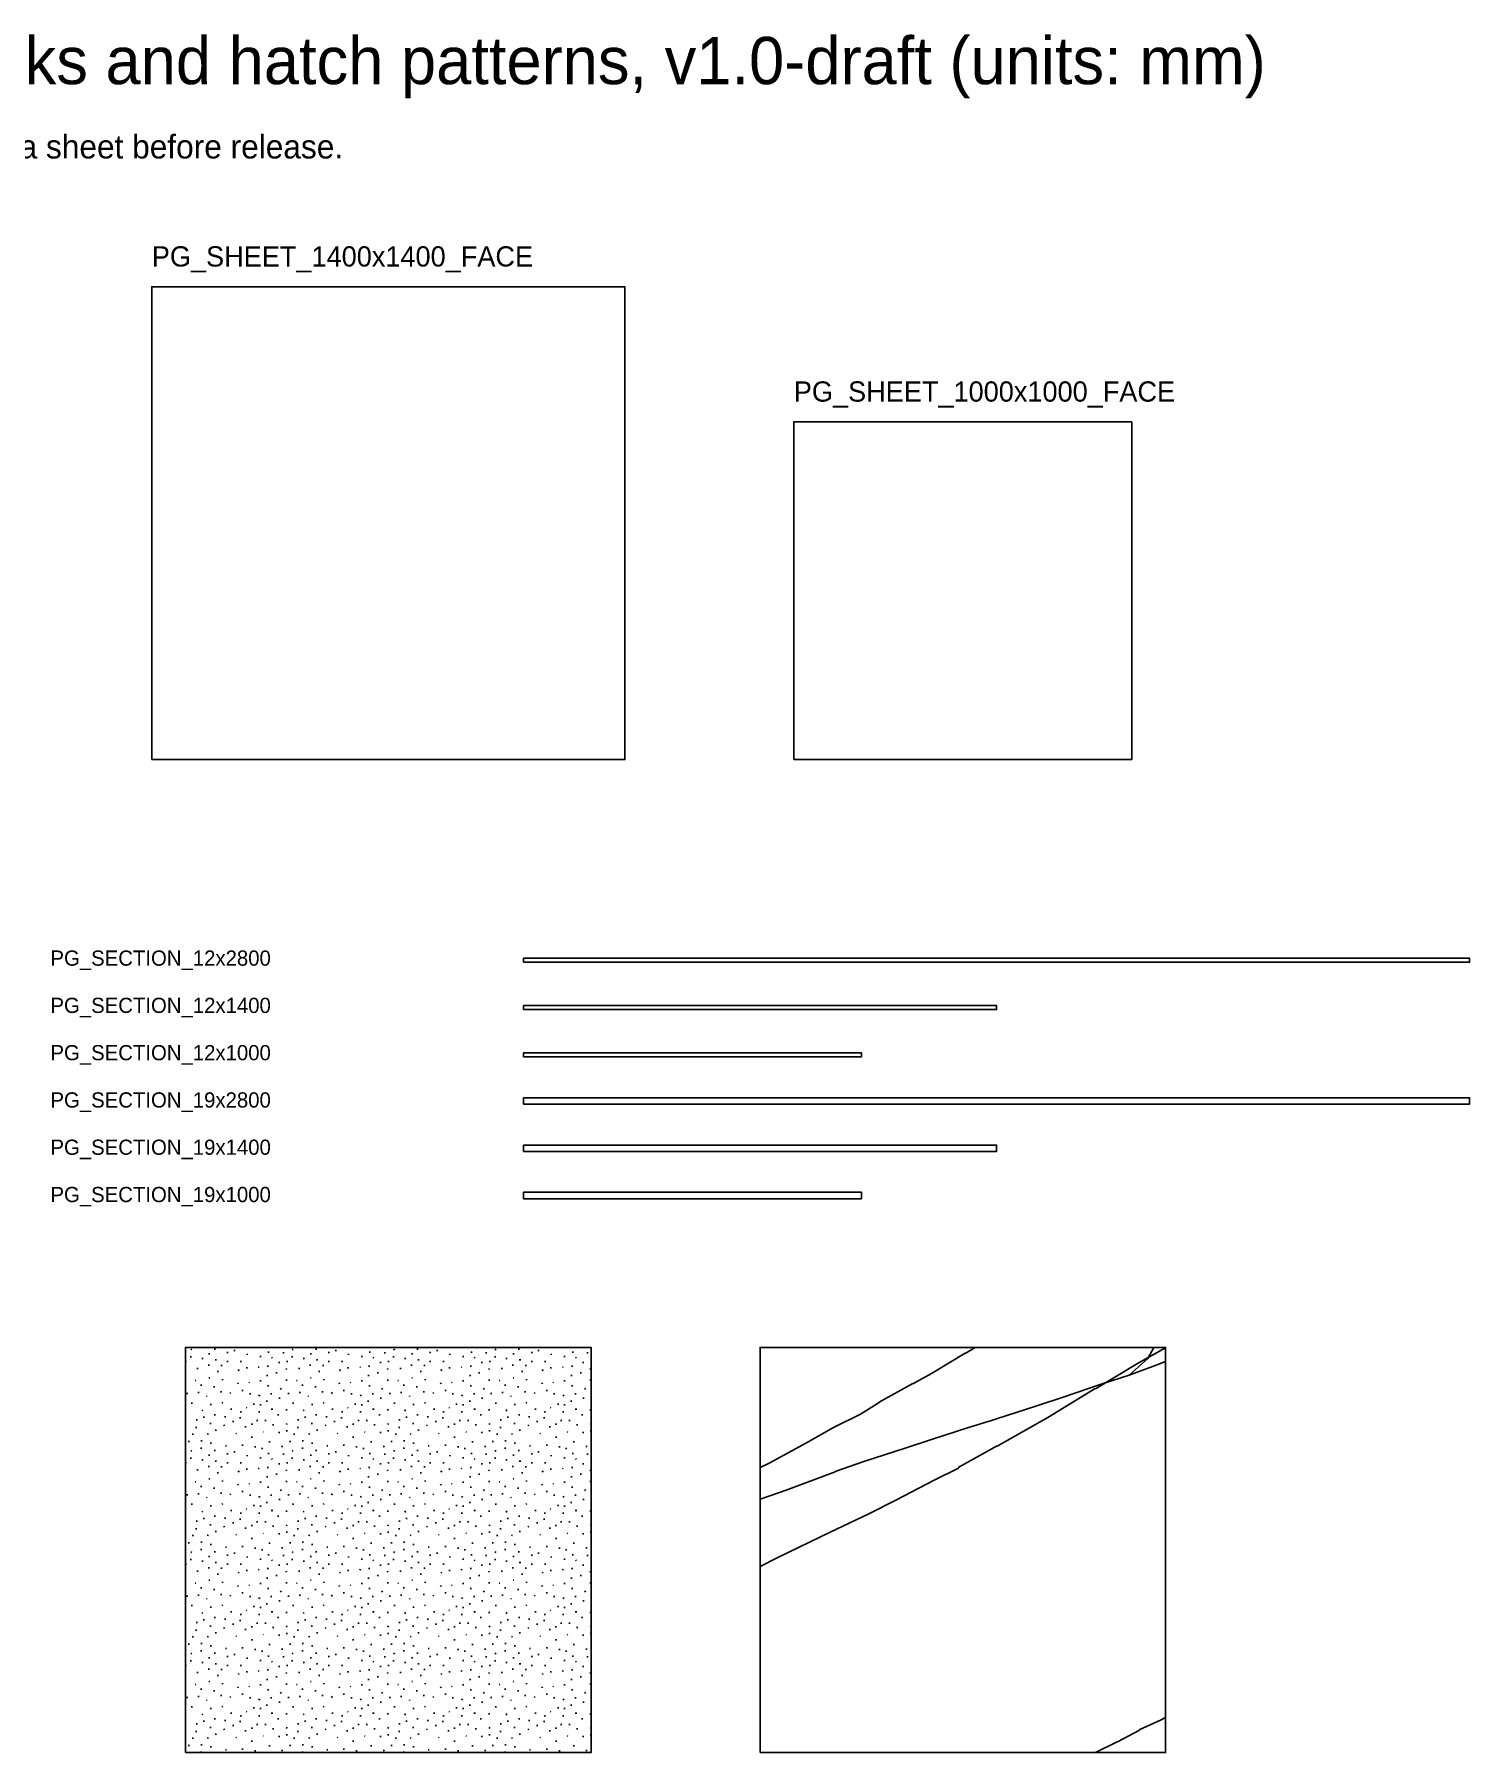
# Model space of a CAD drawing. Header units: millimetres. Extents: x 0 to 14000, y -5600 to 4447.
# Drawn here: x 2952 to 7200, y -640 to 4447 of the extents above; entities that cross this region are included whole.
import ezdxf

# ---------------------------------------------------------------- set-up
doc = ezdxf.new("R2010")
doc.units = ezdxf.units.MM
for name, color, linetype in [('PG-PATTERN', 8, 'Continuous'), ('PG-SHEET', 7, 'Continuous'), ('PG-TEXT', 7, 'Continuous')]:
    doc.layers.add(name, color=color, linetype=linetype)

# ---------------------------------------------------------------- blocks, each defined once
blk = doc.blocks.new('PG_SHEET_1400x1400_FACE')
blk.add_lwpolyline([(0, 0), (1400, 0), (1400, 1400), (0, 1400)], close=True)
blk = doc.blocks.new('PG_SHEET_1000x1000_FACE')
blk.add_lwpolyline([(0, 0), (1000, 0), (1000, 1000), (0, 1000)], close=True)
blk = doc.blocks.new('PG_EDGE_12x2800')
blk.add_lwpolyline([(0, 0), (2800, 0), (2800, 12), (0, 12)], close=True)
blk = doc.blocks.new('PG_EDGE_12x1400')
blk.add_lwpolyline([(0, 0), (1400, 0), (1400, 12), (0, 12)], close=True)
blk = doc.blocks.new('PG_EDGE_12x1000')
blk.add_lwpolyline([(0, 0), (1000, 0), (1000, 12), (0, 12)], close=True)
blk = doc.blocks.new('PG_EDGE_19x2800')
blk.add_lwpolyline([(0, 0), (2800, 0), (2800, 19), (0, 19)], close=True)
blk = doc.blocks.new('PG_EDGE_19x1400')
blk.add_lwpolyline([(0, 0), (1400, 0), (1400, 19), (0, 19)], close=True)
blk = doc.blocks.new('PG_EDGE_19x1000')
blk.add_lwpolyline([(0, 0), (1000, 0), (1000, 19), (0, 19)], close=True)

msp = doc.modelspace()

# ---------------------------------------------------------------- hatches: boundary and pattern name
at = {"layer": 'PG-PATTERN'}
h = msp.add_hatch(dxfattribs=at)
h.set_pattern_fill('PG_SPECKLE', color=256, pattern_type=2)
h.set_pattern_definition([(0, (187, 223), (0, 300), [4.521, -295.479]), (0, (53, 77), (0, 300), [4.848, -295.152]), (26.565, (207, 95), (-300, 3e-07), [2.873, -667.947]), (45, (287, 155), (-300, 0), [2.596, -421.668]), (45, (54, 228), (-300, 0), [3.893, -420.371]), (26.565, (248, 4), (-300, 3e-07), [2.73, -668.09]), (153.435, (167.39, 2.31), (-300, -3e-07), [3.785, -667.036]), (0, (128, 162), (0, 300), [2.205, -297.795]), (153.435, (118.62, 252.19), (-300, -3e-07), [4.043, -666.777]), (135, (30.83, 8.17), (-300, 0), [2.587, -421.677]), (116.565, (82.94, 135.12), (-3e-07, -300), [4.338, -666.483]), (135, (151.1, 71.9), (-300, 0), [4.389, -419.876]), (90, (282, 238), (-300, 0), [3, -297]), (45, (15, 200), (-300, 0), [3.598, -420.666]), (135, (280.57, 80.43), (-300, 0), [2.216, -422.048]), (63.435, (98, 31), (-3e-07, 300), [4.187, -666.634]), (135, (258.3, 190.7), (-300, 0), [4.68, -419.584]), (135, (163.6, 114.4), (-300, 0), [2.275, -421.989]), (153.435, (20.1, 115.95), (-300, -3e-07), [4.58, -666.24]), (135, (234.1, 122.9), (-300, 0), [4.379, -419.885]), (0, (169, 170), (0, 300), [2.18, -297.82]), (116.565, (98.52, 193.96), (-3e-07, -300), [3.397, -667.424]), (116.565, (255.74, 151.52), (-3e-07, -300), [3.888, -666.932]), (135, (215.38, 27.62), (-300, 0), [3.371, -420.893]), (90, (209, 163), (-300, 0), [2.62, -297.38]), (0, (218, 268), (0, 300), [2.442, -297.558]), (0, (6, 265.5), (0, 300), [0, -300]), (0, (98, 75), (0, 300), [0, -300]), (0, (277.5, 24), (0, 300), [0, -300]), (0, (21.5, 161), (0, 300), [0, -300]), (0, (133, 45.5), (0, 300), [0, -300]), (0, (17.5, 68.5), (0, 300), [0, -300]), (0, (135.5, 197), (0, 300), [0, -300]), (0, (186, 254.5), (0, 300), [0, -300]), (0, (224, 218), (0, 300), [0, -300]), (0, (48.5, 280), (0, 300), [0, -300]), (0, (235, 76.5), (0, 300), [0, -300]), (0, (118, 95), (0, 300), [0, -300]), (0, (146, 261.5), (0, 300), [0, -300]), (0, (58.5, 30.5), (0, 300), [0, -300]), (0, (268.5, 132.5), (0, 300), [0, -300]), (0, (69, 184), (0, 300), [0, -300]), (0, (44, 146), (0, 300), [0, -300]), (0, (89.5, 243.5), (0, 300), [0, -300]), (0, (77.5, 109), (0, 300), [0, -300]), (0, (2, 92), (0, 300), [0, -300]), (0, (121.5, 3), (0, 300), [0, -300]), (0, (281, 199.5), (0, 300), [0, -300]), (0, (268.5, 270.5), (0, 300), [0, -300]), (0, (184.5, 143), (0, 300), [0, -300]), (0, (104.5, 123.5), (0, 300), [0, -300]), (0, (76.5, 8), (0, 300), [0, -300]), (0, (86, 266.5), (0, 300), [0, -300]), (0, (173, 34.5), (0, 300), [0, -300]), (0, (174, 90.5), (0, 300), [0, -300]), (0, (195.5, 188.5), (0, 300), [0, -300]), (0, (149.5, 226.5), (0, 300), [0, -300]), (0, (189, 14.5), (0, 300), [0, -300]), (0, (109, 281), (0, 300), [0, -300]), (0, (296, 293.5), (0, 300), [0, -300]), (0, (131.5, 22.5), (0, 300), [0, -300]), (0, (206.5, 206), (0, 300), [0, -300]), (0, (146.5, 283), (0, 300), [0, -300]), (0, (263.5, 218), (0, 300), [0, -300]), (0, (137.5, 126), (0, 300), [0, -300]), (0, (43.5, 204.5), (0, 300), [0, -300]), (0, (11.5, 43), (0, 300), [0, -300]), (0, (205, 128.5), (0, 300), [0, -300]), (0, (240.5, 40.5), (0, 300), [0, -300]), (0, (98, 163), (0, 300), [0, -300]), (0, (36, 43.5), (0, 300), [0, -300]), (0, (261, 51.5), (0, 300), [0, -300]), (0, (224, 244.5), (0, 300), [0, -300]), (0, (73.5, 59.5), (0, 300), [0, -300]), (0, (244.5, 250), (0, 300), [0, -300]), (0, (168.5, 207), (0, 300), [0, -300]), (0, (45.5, 245.5), (0, 300), [0, -300]), (0, (53.5, 122), (0, 300), [0, -300]), (0, (186.5, 59.5), (0, 300), [0, -300]), (0, (145.5, 147.5), (0, 300), [0, -300]), (0, (99.5, 12.5), (0, 300), [0, -300]), (0, (100, 218), (0, 300), [0, -300]), (0, (174.5, 276.5), (0, 300), [0, -300]), (0, (41.5, 176.5), (0, 300), [0, -300]), (0, (295.5, 32.5), (0, 300), [0, -300]), (0, (115.5, 232), (0, 300), [0, -300]), (0, (290.5, 122.5), (0, 300), [0, -300]), (0, (21, 232.5), (0, 300), [0, -300]), (0, (21, 90), (0, 300), [0, -300]), (0, (153.5, 53), (0, 300), [0, -300]), (0, (170, 240.5), (0, 300), [0, -300]), (0, (263, 68.5), (0, 300), [0, -300]), (0, (76.5, 214.5), (0, 300), [0, -300]), (0, (217, 54.5), (0, 300), [0, -300]), (0, (26, 260.5), (0, 300), [0, -300]), (0, (40.5, 100.5), (0, 300), [0, -300])])
h.paths.add_polyline_path([(3400, -640), (4600, -640), (4600, 560), (3400, 560)])
h = msp.add_hatch(dxfattribs=at)
h.set_pattern_fill('PG_MARBLE_VEIN', color=256, pattern_type=2)
h.set_pattern_definition([(17.6501, (0, 280), (8400, 2800), [115.43, -64527.59]), (17.354, (110, 315), (8400, 2800), [83.82, -46852.74]), (17.7447, (190, 340), (8400, 2800), [131.24, -73365.42]), (18.435, (315, 380), (-2800, 1e-06), [79.06, -8775.3]), (19.179, (390, 405), (-8400, -2800), [121.76, -68062.7]), (17.354, (505, 445), (8400, 2800), [83.82, -46852.74]), (20.556, (585, 470), (-8400, -2800), [85.44, -23837.77]), (21.3706, (665, 500), (14000, 5600), [123.49, -69031.41]), (24.1455, (780, 545), (-25200, -11200), [158.9, -88826.49]), (22.38, (925, 610), (-14000, -5600), [91.92, -51385.45]), (23.9625, (1010, 645), (5600, 2800), [98.5, -27478.31]), (25.641, (1100, 685), (5600, 2800), [138.65, -77507.72]), (27.2996, (1225, 745), (-5600, -2800), [174.43, -97505.05]), (28.443, (1380, 825), (30800, 16800), [136.47, -76288.65]), (28.8108, (1500, 890), (25200, 14000), [114.13, -63797.06]), (28.7398, (1600, 945), (-30800, -16800), [176.78, -98818.17]), (28.0725, (1755, 1030), (-5600, -2800), [85, -47515]), (27.3499, (1830, 1070), (-5600, -2800), [163.25, -91255.79]), (29.0546, (1975, 1145), (-5600, -2800), [102.96, -28724.8]), (27.8973, (2065, 1195), (-5600, -2800), [96.18, -53762.9]), (28.0725, (2150, 1240), (-5600, -2800), [85, -47515]), (24.2277, (2225, 1280), (-25200, -11200), [109.66, -61299.14]), (28.1786, (2325, 1325), (36400, 19600), [158.82, -88782.505]), (25.201, (2465, 1400), (5600, 2800), [93.94, -52513.28]), (25.641, (2550, 1440), (5600, 2800), [138.65, -77507.72]), (25.641, (2675, 1500), (5600, 2800), [138.65, -77507.72]), (25.4633, (2800, 1560), (5600, 2800), [116.3, -65010.04]), (27.5528, (2905, 1610), (-5600, -2800), [129.71, -72508.57]), (28.0725, (3020, 1670), (-5600, -2800), [85, -47515]), (28.0725, (3095, 1710), (-5600, -2800), [85, -47515]), (27.8973, (3170, 1750), (-5600, -2800), [96.18, -53762.9]), (30.964, (3255, 1795), (-5600, -2800), [145.77, -16180.9]), (29.745, (3380, 1870), (-5600, -2800), [120.93, -22453.4]), (31.4296, (3485, 1930), (-14000, -8400), [105.48, -58960.59]), (33.1113, (3575, 1985), (8400, 5600), [137.3, -76748.07]), (33.69, (3690, 2060), (2800, 2800), [126.2, -9969.35]), (33.69, (3795, 2130), (2800, 2800), [108.17, -9987.4]), (36.1582, (3885, 2190), (-30800, -22400), [161.01, -90005.94]), (35.3112, (4015, 2285), (19600, 14000), [147.05, -82203.42]), (32.9052, (4135, 2370), (8400, 5600), [101.24, -56594.44]), (33.1113, (4220, 2425), (8400, 5600), [137.3, -76748.07]), (34.287, (4335, 2500), (-8400, -5600), [133.14, -74422.62]), (31.2637, (4445, 2575), (-14000, -8400), [163.78, -91554.92]), (27.4076, (4585, 2660), (-5600, -2800), [152.07, -85006.61]), (27.7585, (4720, 2730), (-5600, -2800), [107.35, -60011.2]), (25.1148, (4815, 2780), (-42000, -19600), [176.706, -98778.64]), (23.6294, (4975, 2855), (-19600, -8400), [87.32, -48812.58]), (19.179, (5055, 2890), (-8400, -2800), [121.76, -68062.7]), (20.7723, (5170, 2930), (-22400, -8400), [155.08, -86690.07]), (19.44, (5315, 2985), (-8400, -2800), [90.14, -50387.58]), (17.7447, (5400, 3015), (8400, 2800), [131.24, -73365.42]), (18.435, (5525, 3055), (-2800, 1e-06), [79.06, -8775.3]), (30.964, (0, 475), (-5600, -2800), [116.62, -16210.05]), (31.4296, (100, 535), (-14000, -8400), [105.48, -58960.59]), (27.7585, (190, 590), (-5600, -2800), [107.35, -60011.2]), (32.0054, (285, 640), (8400, 5600), [94.34, -26320.8]), (28.6105, (365, 690), (-5600, -2800), [125.3, -34958.6]), (30.2564, (475, 750), (14000, 8400), [138.92, -38759.92]), (27.8973, (595, 820), (-5600, -2800), [96.18, -53762.9]), (30.0686, (680, 865), (-19600, -11200), [109.77, -61362.82]), (26.565, (775, 920), (-2800, -2e-06), [67.1, -6193.9]), (28.8108, (835, 950), (25200, 14000), [114.13, -63797.06]), (28.8108, (935, 1005), (25200, 14000), [114.13, -63797.06]), (26.565, (1035, 1060), (-2800, -2e-06), [134.16, -6126.8]), (25.56, (1155, 1120), (5600, 2800), [127.48, -71258.8]), (29.745, (1270, 1175), (-5600, -2800), [80.62, -22493.7]), (25.201, (1340, 1215), (5600, 2800), [93.94, -52513.28]), (24.2277, (1425, 1255), (-25200, -11200), [109.66, -61299.14]), (24.444, (1525, 1300), (5600, 2800), [60.42, -33772.11]), (26.565, (1580, 1325), (-2800, -2e-06), [100.6, -6160.4]), (24.775, (1670, 1370), (5600, 2800), [71.59, -40018.31]), (22.62, (1735, 1400), (-14000, -5600), [65, -36335]), (26.565, (1795, 1425), (-2800, -2e-06), [67.1, -6193.9]), (24.444, (1855, 1455), (5600, 2800), [120.83, -33711.7]), (24.775, (1965, 1505), (5600, 2800), [71.59, -40018.31]), (23.199, (2030, 1535), (5600, 2800), [76.16, -21248]), (25.201, (2100, 1565), (5600, 2800), [93.94, -52513.28]), (25.56, (2185, 1605), (5600, 2800), [127.48, -71258.8]), (26.565, (2300, 1660), (-2800, -2e-06), [67.1, -6193.9]), (25.201, (2360, 1690), (5600, 2800), [93.94, -52513.28]), (25.3462, (2445, 1730), (5600, 2800), [105.12, -58761.51]), (25.56, (2540, 1775), (5600, 2800), [127.48, -71258.8]), (28.6105, (2655, 1830), (-5600, -2800), [125.3, -34958.6]), (25.56, (2765, 1890), (5600, 2800), [127.48, -71258.8]), (28.0725, (2880, 1945), (-5600, -2800), [85, -47515]), (26.565, (2955, 1985), (-2800, -2e-06), [89.44, -6171.55]), (26.565, (3035, 2025), (-2800, -2e-06), [89.44, -6171.55]), (27.5528, (3115, 2065), (-5600, -2800), [129.71, -72508.57]), (26.565, (3230, 2125), (-2800, -2e-06), [134.2, -6126.8]), (28.301, (3350, 2185), (-5600, -2800), [73.82, -41267.68]), (24.775, (3415, 2220), (5600, 2800), [71.59, -40018.31]), (26.565, (3480, 2250), (-2800, -2e-06), [78.3, -6182.7]), (26.565, (3550, 2285), (-2800, -2e-06), [78.3, -6182.7]), (26.565, (3620, 2320), (-2800, -2e-06), [100.6, -6160.4]), (25.346, (3710, 2365), (5600, 2800), [105.12, -58761.51]), (21.801, (3805, 2410), (5600, 2800), [80.78, -14997.7]), (24.444, (3880, 2440), (5600, 2800), [60.42, -33772.11]), (25.201, (3935, 2465), (5600, 2800), [93.94, -52513.28]), (23.6294, (4020, 2505), (-19600, -8400), [87.32, -48812.58]), (22.8337, (4100, 2540), (19600, 8400), [103.08, -57620.4]), (23.7495, (4195, 2580), (25200, 11200), [136.565, -76339.84]), (23.199, (4320, 2635), (5600, 2800), [114.24, -21209.93]), (26.565, (4425, 2680), (-2800, -2e-06), [100.6, -6160.4]), (24.2277, (4515, 2725), (-25200, -11200), [109.66, -61299.14]), (23.199, (4615, 2770), (5600, 2800), [114.24, -21209.93]), (24.444, (4720, 2815), (5600, 2800), [60.42, -33772.11]), (26.565, (4775, 2840), (-2800, -2e-06), [134.2, -6126.8]), (26.565, (4895, 2900), (-2800, -2e-06), [123, -6138]), (25.56, (5005, 2955), (5600, 2800), [127.48, -71258.8]), (28.6105, (5120, 3010), (-5600, -2800), [125.3, -34958.6]), (29.3578, (5230, 3070), (19600, 11200), [91.79, -51309.38]), (26.565, (5310, 3115), (-2800, -2e-06), [89.44, -6171.55]), (32.471, (5390, 3155), (8400, 5600), [65.2, -36442.34]), (28.8108, (5445, 3190), (25200, 14000), [114.13, -63797.06]), (28.6105, (5545, 3245), (-5600, -2800), [62.65, -35021.25]), (11.31, (0, 1735), (-2800, -2e-06), [76.5, -14200.77]), (11.8887, (75, 1750), (-14000, -2800), [97.08, -54269.08]), (10.008, (170, 1770), (-16800, -2800), [86.31, -48249.18]), (14.6209, (255, 1785), (-11200, -2800), [118.85, -66436.39]), (11.31, (370, 1815), (-2800, -2e-06), [76.5, -14200.77]), (17.354, (445, 1830), (8400, 2800), [167.63, -46768.92]), (16.5044, (605, 1880), (28000, 8400), [140.8, -78707.915]), (22.38, (740, 1920), (-14000, -5600), [91.92, -51385.45]), (20.2249, (825, 1955), (22400, 8400), [101.24, -56594.44]), (24.2277, (920, 1990), (-25200, -11200), [109.66, -61299.14]), (26.565, (1020, 2035), (-2800, -2e-06), [111.8, -6149.2]), (26.565, (1120, 2085), (-2800, -2e-06), [89.44, -6171.55]), (28.1786, (1200, 2125), (36400, 19600), [158.82, -88782.505]), (28.7398, (1340, 2200), (-30800, -16800), [176.78, -98818.17]), (29.745, (1495, 2285), (-5600, -2800), [120.93, -22453.4]), (28.6105, (1600, 2345), (-5600, -2800), [125.3, -34958.6]), (28.0725, (1710, 2405), (-5600, -2800), [85, -47515]), (28.0725, (1785, 2445), (-5600, -2800), [85, -47515]), (28.8108, (1860, 2485), (25200, 14000), [114.13, -63797.06]), (26.565, (1960, 2540), (-2800, -2e-06), [100.6, -6160.4]), (26.565, (2050, 2585), (-2800, -2e-06), [156.5, -6104.47]), (25.201, (2190, 2655), (5600, 2800), [93.94, -52513.28]), (26.565, (2275, 2695), (-2800, -2e-06), [78.26, -6182.7]), (25.821, (2345, 2730), (5600, 2800), [172.19, -96255.19]), (25.56, (2500, 2805), (5600, 2800), [127.48, -71258.8]), (26.565, (2615, 2860), (-2800, -2e-06), [89.44, -6171.55]), (27.5528, (2695, 2900), (-5600, -2800), [129.71, -72508.57]), (26.565, (2810, 2960), (-2800, -2e-06), [78.26, -6182.7]), (29.476, (2880, 2995), (19600, 11200), [132.1, -73843.03]), (29.5388, (2995, 3060), (19600, 11200), [172.41, -96376.85]), (31.2637, (3145, 3145), (-14000, -8400), [163.78, -91554.92]), (30.964, (3285, 3230), (-5600, -2800), [145.77, -16180.9]), (29.0546, (3410, 3305), (-5600, -2800), [102.96, -28724.8]), (32.2756, (3500, 3355), (-22400, -14000), [112.36, -62809.81]), (29.3578, (3595, 3415), (19600, 11200), [91.79, -51309.38]), (30.6507, (3675, 3460), (14000, 8400), [156.92, -87720.26]), (28.6105, (3810, 3540), (-5600, -2800), [125.3, -34958.6]), (29.0546, (3920, 3600), (-5600, -2800), [154.43, -28673.33]), (26.565, (4055, 3675), (-2800, -2e-06), [111.8, -6149.2]), (27.8973, (4155, 3725), (-5600, -2800), [96.18, -53762.9]), (25.7693, (4240, 3770), (5600, 2800), [161.01, -90005.94]), (25.821, (4385, 3840), (5600, 2800), [172.19, -96255.19]), (27.3499, (4540, 3915), (-5600, -2800), [163.25, -91255.79]), (26.565, (4685, 3990), (-2800, -2e-06), [156.5, -6104.5]), (28.1786, (4825, 4060), (36400, 19600), [158.82, -88782.505]), (29.9816, (4965, 4135), (-19600, -11200), [150.08, -83896.57]), (30.4655, (5095, 4210), (14000, 8400), [98.62, -55126.02]), (33.69, (5180, 4260), (2800, 2800), [126.2, -9969.35]), (32.2756, (5285, 4330), (-22400, -14000), [112.36, -62809.81]), (34.695, (5380, 4390), (-8400, -5600), [79.06, -44192.83]), (29.745, (5445, 4435), (-5600, -2800), [80.62, -22493.7]), (35.2176, (5515, 4475), (19600, 14000), [104.04, -58160.18]), (167.1957, (1940, 1045), (-25200, 5600), [112.8, -63058.07]), (4.9697, (1940, 1045), (30800, 2800), [115.43, -64527.59]), (0, (2055, 1055), (0, 2800), [75, -2725]), (171.87, (2200, 1045), (-2800, 3e-06), [70.7, -19728.28]), (156.0375, (2290, 1005), (5600, -2800), [98.5, -27478.31]), (174.8056, (2400, 995), (-2800, -5e-07), [110.45, -30816.56]), (173.991, (2495, 985), (25200, -2800), [95.52, -53398.4]), (159.775, (4540, 2540), (22400, -8400), [101.24, -56594.44]), (149.9314, (4635, 2485), (-19600, 11200), [109.77, -61362.82]), (145.4915, (4715, 2430), (-8400, 5600), [97.08, -54269.08]), (42.2737, (585, 470), (2800, 2800), [74.33, -41550.66]), (61.3895, (640, 520), (2800, 5600), [62.65, -35021.25]), (66.3706, (670, 575), (8400, 19600), [87.32, -48812.58]), (71.565, (705, 655), (-1e-06, 2800), [94.87, -8759.5]), (73.6105, (735, 745), (5600, 19600), [88.6, -49527.53]), (93.814, (760, 830), (-1e-06, -2800), [75.17, -42018.06]), (17.1027, (3810, 3540), (8400, 2800), [68, -38016.11]), (24.775, (3875, 3560), (5600, 2800), [71.59, -40018.31]), (45, (3940, 3590), (-2800, 0), [70.7, -3889.1]), (57.529, (3990, 3640), (-5600, -8400), [65.2, -36442.34]), (47.2906, (4025, 3695), (-2800, -2800), [88.46, -49448.6]), (60.255, (4085, 3760), (2800, 5600), [80.62, -22493.7]), (77.1957, (3675, 3460), (5600, 25200), [112.8, -63058.07]), (84.5597, (3700, 3570), (-2800, -28000), [105.48, -58960.59]), (84.8056, (3710, 3675), (-5e-07, 2800), [110.45, -30816.56]), (153.435, (3580, 3315), (-2800, 2e-06), [89.44, -6171.55]), (138.3665, (3625, 3275), (2800, -2800), [60.2, -33656.26]), (155.225, (3690, 3245), (5600, -2800), [71.59, -40018.31]), (150.9454, (3780, 3195), (-5600, 2800), [102.96, -28724.8]), (154.983, (3855, 3160), (5600, -2800), [82.76, -46265.48])])
h.paths.add_polyline_path([(5100, -640), (6300, -640), (6300, 560), (5100, 560)])

# ---------------------------------------------------------------- linework, layer by layer
at = {"layer": 'PG-SHEET'}
for points in [[(3400, -640), (4600, -640), (4600, 560), (3400, 560)], [(5100, -640), (6300, -640), (6300, 560), (5100, 560)]]:
    msp.add_lwpolyline(points, close=True, dxfattribs=at)

# ---------------------------------------------------------------- block references
for name, p in [('PG_SHEET_1400x1400_FACE', (3300, 2300)), ('PG_SHEET_1000x1000_FACE', (5200, 2300)), ('PG_EDGE_12x2800', (4400, 1700)), ('PG_EDGE_12x1400', (4400, 1560)), ('PG_EDGE_12x1000', (4400, 1420)), ('PG_EDGE_19x2800', (4400, 1280)), ('PG_EDGE_19x1400', (4400, 1140)), ('PG_EDGE_19x1000', (4400, 1000))]:
    msp.add_blockref(name, p, dxfattribs=at)

# ---------------------------------------------------------------- texts
at = {"layer": 'PG-TEXT'}
for s, height, p in [('POLYGOOD - AutoCAD sheet blocks and hatch patterns, v1.0-draft (units: mm)', 140, (0, 4300)), ('Check sheet sizes and thicknesses against the Polygood technical data sheet before release.', 70, (0, 4080)), ('PG_SHEET_1400x1400_FACE', 60, (3300, 3760)), ('PG_SHEET_1000x1000_FACE', 60, (5200, 3360)), ('PG_SECTION_12x2800', 45, (3000, 1690)), ('PG_SECTION_12x1400', 45, (3000, 1550)), ('PG_SECTION_12x1000', 45, (3000, 1410)), ('PG_SECTION_19x2800', 45, (3000, 1270)), ('PG_SECTION_19x1400', 45, (3000, 1130)), ('PG_SECTION_19x1000', 45, (3000, 990))]:
    msp.add_text(s, height=height, dxfattribs=at).set_placement(p)

doc.saveas('drawing.dxf')
